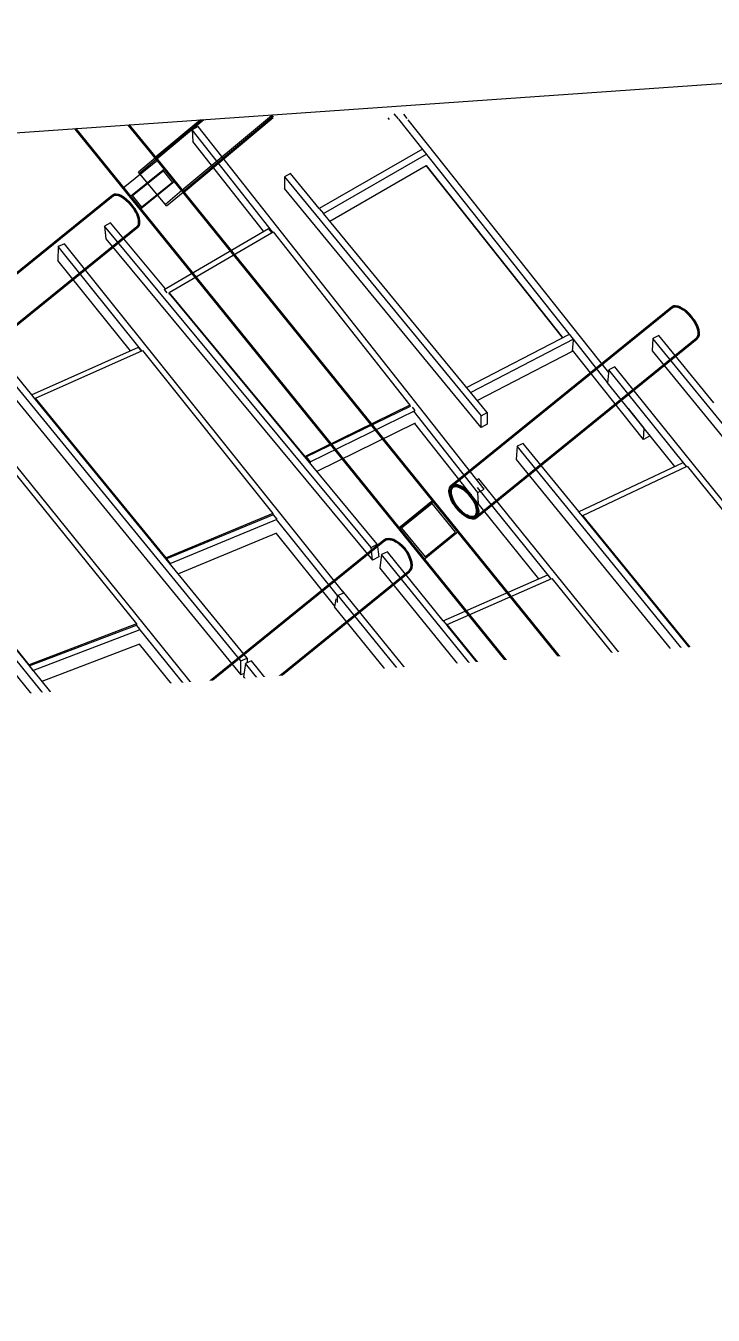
# Model space of a CAD drawing. Header units: millimetres. Extents: x 834681283 to 835686922, y 817551134 to 819407044.
# Drawn here: x 835586622 to 835591323, y 818182205 to 818191017 of the extents above; entities that cross this region are included whole.
import ezdxf

# ---------------------------------------------------------------- set-up
doc = ezdxf.new("R2010")
doc.units = ezdxf.units.MM
doc.header["$LTSCALE"] = 1200
doc.header["$MEASUREMENT"] = 0
doc.linetypes.add('P01-MAGP-P-RF$0$P01_MS_01_N1-FloorPlan-PART2OFUPPERROOFSETTINGOUT$0$BH DASHED2', pattern=[3, 2, -1])
doc.linetypes.add('P01-MAGP-P-RF$0$PHANTOM', pattern=[2.5, 1.25, -0.25, 0.25, -0.25, 0.25, -0.25])
for name, color, linetype, lineweight in [('P01-MAAN-P-EVA$0$DW-TXT', 7, 'Continuous', 13), ('P01-MAGP-P-RF$0$AR-ROOF_AR_BS_MI_', 3, 'Continuous', 18), ('P01-MAGP-P-RF$0$MMH053__', 253, 'P01-MAGP-P-RF$0$PHANTOM', 40), ('P01-MAGP-P-RF$0$P01_MS_01_N1-FloorPlan-PART2OFUPPERROOFSETTINGOUT$0$S-BEAM', 253, 'Continuous', 35), ('P01-MAGP-P-RF$0$P01_MS_01_N1-FloorPlan-PART2OFUPPERROOFSETTINGOUT$0$S-BEAM-HIDN', 253, 'P01-MAGP-P-RF$0$P01_MS_01_N1-FloorPlan-PART2OFUPPERROOFSETTINGOUT$0$BH DASHED2', 18), ('P01-MAGP-P-RF$0$ROOF MESH HALF TONE$0$A-GLAZ', 253, 'Continuous', 9), ('P01-MAGP-P-RF$0$ROOF MESH HALF TONE$0$A-MASS', 253, 'Continuous', 9)]:
    doc.layers.add(name, color=color, linetype=linetype, lineweight=lineweight)
doc.styles.add('P01-MAAN-P-EVA$0$ARIAL', font='arial.ttf', dxfattribs={"width": 0.8})

# ---------------------------------------------------------------- blocks, each defined once
blk = doc.blocks.new('P01-MAAN-P-EVA')
at = {"layer": 'P01-MAAN-P-EVA$0$DW-TXT', "insert": (835559946.3, 818184087.5), "char_height": 2000, "attachment_point": 1, "rotation": 3.99859, "style": 'P01-MAAN-P-EVA$0$ARIAL', "bg_fill": 3, "box_fill_scale": 1.25, "bg_fill_color": 256, "bg_fill_transparency": 0}
blk.add_mtext_dynamic_manual_height_columns('PROVIDED AGGREGATE LENGTH OF BUILDING FRONTAGES UPON THOROUGHFARES = 167.0m ', width=35991.508, gutter_width=10, heights=[0], dxfattribs=at)
blk = doc.blocks.new('P01-MAGP-P-RF$0$P01_MS_01_N1-FloorPlan-PART2OFUPPERROOFSETTINGOUT$0$Circular Hollow Sections - CHS273x10_PSB97-8452895-PART 2 OF  UPPER ROOF SETTING OUT')
at = {"layer": 'P01-MAGP-P-RF$0$P01_MS_01_N1-FloorPlan-PART2OFUPPERROOFSETTINGOUT$0$S-BEAM'}
for p, q in [((62919.5, 69299.4), (55971.2, 64434.2)), ((56127.8, 64210.5), (63076.1, 69075.8))]:
    blk.add_line(p, q, dxfattribs=at)
for centre, major_axis, start_param, end_param in [((62997.8, 69187.6), (-78.3, 111.8), 3.141593, 6.283185), ((56049.5, 64322.4), (-78.3, 111.8), 0, 3.141593), ((56049.5, 64322.4), (-72.6, 103.6), 0, 3.141593), ((56049.5, 64322.4), (-78.3, 111.8), 3.141593, 6.283185), ((56049.5, 64322.4), (-72.6, 103.6), 3.141593, 6.283185)]:
    blk.add_ellipse(centre, major_axis=major_axis, ratio=0.514496, start_param=start_param, end_param=end_param, dxfattribs=at)
blk = doc.blocks.new('P01-MAGP-P-RF$0$P01_MS_01_N1-FloorPlan-PART2OFUPPERROOFSETTINGOUT$0$Circular Hollow Sections - CHS273x10_PSB97-8460042-PART 2 OF  UPPER ROOF SETTING OUT')
at = {"layer": 'P01-MAGP-P-RF$0$P01_MS_01_N1-FloorPlan-PART2OFUPPERROOFSETTINGOUT$0$S-BEAM'}
for p, q in [((66786.8, 72007.4), (63355.4, 69604.6)), ((63512, 69381), (66943.4, 71783.7))]:
    blk.add_line(p, q, dxfattribs=at)
for centre, major_axis, start_param, end_param in [((66865.1, 71895.6), (-78.3, 111.8), 3.141593, 6.283185), ((63433.7, 69492.8), (-78.3, 111.8), 3.141593, 6.283185), ((63433.7, 69492.8), (-78.3, 111.8), 0, 3.141593), ((63433.7, 69492.8), (-72.6, 103.6), 0, 3.141593), ((63433.7, 69492.8), (-72.6, 103.6), 3.141593, 6.283185)]:
    blk.add_ellipse(centre, major_axis=major_axis, ratio=0.515895, start_param=start_param, end_param=end_param, dxfattribs=at)
blk = doc.blocks.new('P01-MAGP-P-RF$0$P01_MS_01_N1-FloorPlan-PART2OFUPPERROOFSETTINGOUT$0$Circular Hollow Sections - CHS273x10_PSB97-8460528-PART 2 OF  UPPER ROOF SETTING OUT')
at = {"layer": 'P01-MAGP-P-RF$0$P01_MS_01_N1-FloorPlan-PART2OFUPPERROOFSETTINGOUT$0$S-BEAM'}
for p, q in [((63256.4, 73197.7), (61667.8, 72085.3)), ((61824.4, 71861.7), (63413, 72974.1))]:
    blk.add_line(p, q, dxfattribs=at)
for centre, major_axis, start_param, end_param in [((63334.7, 73085.9), (-78.3, 111.8), 3.141593, 6.283185), ((61746.1, 71973.5), (-78.3, 111.8), 3.141593, 6.283185), ((61746.1, 71973.5), (-72.6, 103.6), 3.141593, 6.283185), ((61746.1, 71973.5), (-78.3, 111.8), 0, 3.141593), ((61746.1, 71973.5), (-72.6, 103.6), 0, 3.141593)]:
    blk.add_ellipse(centre, major_axis=major_axis, ratio=0.473633, start_param=start_param, end_param=end_param, dxfattribs=at)
blk = doc.blocks.new('P01-MAGP-P-RF$0$P01_MS_01_N1-FloorPlan-PART2OFUPPERROOFSETTINGOUT$0$Circular Hollow Sections - CHS273x16_PSB98-8452862-PART 2 OF  UPPER ROOF SETTING OUT')
at = {"layer": 'P01-MAGP-P-RF$0$P01_MS_01_N1-FloorPlan-PART2OFUPPERROOFSETTINGOUT$0$S-BEAM'}
for p, q in [((61183.2, 71746), (54240, 66884.3)), ((54396.6, 66660.7), (61339.7, 71522.3))]:
    blk.add_line(p, q, dxfattribs=at)
for centre, major_axis, start_param, end_param in [((61261.4, 71634.1), (-78.3, 111.8), 3.141593, 6.283185), ((54318.3, 66772.5), (-78.3, 111.8), 3.141593, 6.283185), ((54318.3, 66772.5), (-72.6, 103.6), 3.141593, 6.283185), ((54318.3, 66772.5), (-78.3, 111.8), 0, 3.141593), ((54318.3, 66772.5), (-72.6, 103.6), 0, 3.141593)]:
    blk.add_ellipse(centre, major_axis=major_axis, ratio=0.542525, start_param=start_param, end_param=end_param, dxfattribs=at)
blk = doc.blocks.new('P01-MAGP-P-RF$0$P01_MS_01_N1-FloorPlan-PART2OFUPPERROOFSETTINGOUT$0$Circular Hollow Sections - CHS273x10_PSB97-8452897-PART 2 OF  UPPER ROOF SETTING OUT')
at = {"layer": 'P01-MAGP-P-RF$0$P01_MS_01_N1-FloorPlan-PART2OFUPPERROOFSETTINGOUT$0$S-BEAM'}
for p, q in [((64669.2, 66862.3), (57675, 61964.9)), ((57831.6, 61741.3), (64825.8, 66638.6))]:
    blk.add_line(p, q, dxfattribs=at)
for centre, major_axis, start_param, end_param in [((64747.5, 66750.4), (-78.3, 111.8), 3.141593, 6.283185), ((57753.3, 61853.1), (-78.3, 111.8), 0, 3.141593), ((57753.3, 61853.1), (-72.6, 103.6), 0, 3.141593), ((57753.3, 61853.1), (-78.3, 111.8), 3.141593, 6.283185), ((57753.3, 61853.1), (-72.6, 103.6), 3.141593, 6.283185)]:
    blk.add_ellipse(centre, major_axis=major_axis, ratio=0.475716, start_param=start_param, end_param=end_param, dxfattribs=at)
blk = doc.blocks.new('P01-MAGP-P-RF$0$P01_MS_01_N1-FloorPlan-PART2OFUPPERROOFSETTINGOUT$0$Circular Hollow Sections - CHS273x10_PSB97-8460284-PART 2 OF  UPPER ROOF SETTING OUT')
at = {"layer": 'P01-MAGP-P-RF$0$P01_MS_01_N1-FloorPlan-PART2OFUPPERROOFSETTINGOUT$0$S-BEAM'}
for p, q in [((59494.6, 74226), (57876.1, 73092.7)), ((58032.7, 72869), (59651.2, 74002.3))]:
    blk.add_line(p, q, dxfattribs=at)
for centre, major_axis, start_param, end_param in [((59572.9, 74114.2), (-78.3, 111.8), 3.141593, 6.283185), ((57954.4, 72980.9), (-78.3, 111.8), 0, 0.445236), ((57954.4, 72980.9), (-72.6, 103.6), 0, 0.366243), ((57954.4, 72980.9), (-78.3, 111.8), 3.141593, 6.283185), ((57954.4, 72980.9), (-72.6, 103.6), 3.141593, 6.283185), ((57954.4, 72980.9), (-78.3, 111.8), 2.696357, 3.141593), ((57954.4, 72980.9), (-72.6, 103.6), 2.77535, 3.141593)]:
    blk.add_ellipse(centre, major_axis=major_axis, ratio=0.450385, start_param=start_param, end_param=end_param, dxfattribs=at)
at = {"layer": 'P01-MAGP-P-RF$0$P01_MS_01_N1-FloorPlan-PART2OFUPPERROOFSETTINGOUT$0$S-BEAM-HIDN'}
for major_axis, start_param, end_param in [((-78.3, 111.8), 0.4456, 2.695992), ((-72.6, 103.6), 0.366637, 2.774956)]:
    blk.add_ellipse((57954.4, 72980.9), major_axis=major_axis, ratio=0.450385, start_param=start_param, end_param=end_param, dxfattribs=at)
blk = doc.blocks.new('P01-MAGP-P-RF$0$ROOF MESH HALF TONE')
at = {"layer": 'P01-MAGP-P-RF$0$ROOF MESH HALF TONE$0$A-GLAZ', "lineweight": 5}
for p, q in [((60112.8, 74658), (60069.1, 74638.4)), ((61890.4, 72048.2), (60112.8, 74658)), ((61482.5, 74613.4), (61456.7, 74651)), ((61518.3, 74643.5), (61539, 74613.4)), ((60069.1, 74638.4), (60068.4, 74557.2)), ((60508.1, 73911.7), (60068.4, 74557.2)), ((60570.1, 73902.8), (60069.1, 74638.4)), ((61420.7, 74613.3), (61412.7, 74625.1)), ((62543.6, 73067.1), (61484, 74611.2)), ((61545.8, 74603.4), (62794.4, 72784)), ((61631.1, 74396.9), (60899.9, 74041.1)), ((60720.4, 74293.3), (60677.4, 74273.6)), ((60899.9, 74041.2), (60720.4, 74293.3)), ((60925.3, 74004.7), (61656.2, 74360.3)), ((60677.4, 74273.6), (60670.9, 74193.1)), ((60677.4, 74273.6), (61905, 72549.9)), ((60965.1, 73949.6), (61648.2, 74281.9)), ((62497.5, 73044.2), (61648.2, 74281.9)), ((61648.2, 74281.9), (62497.5, 73044.2)), ((61898.4, 72469.5), (60670.9, 74193.1)), ((59469.4, 74041.7), (59425.7, 74022.1)), ((59811.5, 73566), (59469.4, 74041.7)), ((60899.9, 74041.1), (60925.3, 74004.7)), ((61091.4, 71705.7), (59425.7, 74022.1)), ((59425.7, 74022.1), (59429.3, 73934.7)), ((61947.9, 72569.7), (60925.8, 74004.9)), ((59100.3, 73905.7), (59092.3, 73811.2)), ((59144.5, 73921.1), (59100.3, 73905.7)), ((59620.6, 73154.4), (59100.3, 73905.7)), ((60884, 71409.6), (59144.5, 73921.1)), ((59429.3, 73934.7), (61095, 71618.3)), ((59802.4, 73561.5), (60543, 73929)), ((59836.2, 73538.6), (60573.7, 73904.5)), ((60563.6, 73899.5), (60543, 73929)), ((60573.7, 73904.5), (61424.1, 72655.9)), ((59543.3, 73160.1), (59092.3, 73811.2)), ((59802.4, 73561.5), (59819.2, 73537.5)), ((59833.3, 73530), (59836.3, 73531.5)), ((60685.7, 72357.2), (59836.2, 73538.6)), ((59836.2, 73538.6), (59836.4, 73531.4)), ((61135.1, 71725.4), (59836.4, 73531.4)), ((58849.8, 72907.7), (58490.8, 73415.1)), ((60148.6, 70994.8), (58446.6, 73399.6)), ((58439.8, 73303.4), (60141.9, 70898.6)), ((59890, 70741), (58166.3, 73207.2)), ((58847.5, 72906.9), (59599.5, 73180.5)), ((58873.9, 72882.8), (59625.6, 73156.3)), ((59618.3, 73153.6), (59599.5, 73180.5)), ((59625.6, 73156.3), (60438.1, 71983.1)), ((61819, 72750.6), (62545.7, 73065)), ((62571.1, 73028.6), (62545.7, 73065)), ((62571.1, 73028.6), (61844.9, 72714.4)), ((62557.9, 72947.9), (62570, 73021.7)), ((62783.8, 72717.2), (62570.6, 73027.8)), ((63113.2, 72995.3), (63103.4, 72910.3)), ((63156.3, 73013.4), (63113.2, 72995.3)), ((64820.6, 70580.1), (63113.2, 72995.3)), ((63499.2, 72528.3), (63156.3, 73013.4)), ((58847.5, 72906.9), (58868.9, 72876.2)), ((58873.9, 72882.8), (58873.3, 72874.6)), ((59688.2, 71732.3), (58873.9, 72882.8)), ((61885.7, 72657.1), (62557.9, 72947.9)), ((63000.4, 72311.5), (62559, 72954.6)), ((63103.4, 72910.3), (64810.8, 70495)), ((58870.7, 72873.7), (58873.3, 72874.6)), ((60192.8, 71010.3), (58873.3, 72874.6)), ((62797.4, 72802.8), (62783.4, 72715.1)), ((62840.6, 72819.3), (62797.4, 72802.8)), ((63282.3, 72106.4), (62797.4, 72802.8)), ((64569, 70336.7), (62840.6, 72819.3)), ((59186.4, 70294.7), (57468.7, 72743.4)), ((63202.6, 72113), (62783.4, 72715.1)), ((57456.5, 72644.3), (59174.3, 70195.6)), ((61424.1, 72655.9), (60685.7, 72357.2)), ((60692.2, 72352.8), (61427.3, 72650.2)), ((60716.5, 72318), (61458.3, 72618.1)), ((61424.1, 72655.9), (61424.2, 72648.7)), ((61458.3, 72618.1), (61441.6, 72641.9)), ((61451.7, 72530.4), (60758, 72249.7)), ((61846.7, 72028.5), (61448.5, 72613.1)), ((61798.8, 72016.6), (61450, 72528.7)), ((61898.4, 72469.5), (61905, 72549.9)), ((61905, 72549.9), (61947.9, 72569.7)), ((61947.9, 72569.7), (61941.4, 72489.2)), ((63009.9, 72387.7), (62912.7, 72529.4)), ((58653.8, 72443), (59455.7, 71295.5)), ((61941.4, 72489.2), (61898.4, 72469.5)), ((58902.2, 70060.6), (57235.7, 72434.4)), ((60685.7, 72357.2), (60685.9, 72350)), ((60685.9, 72350), (60692.3, 72352.6)), ((60691.5, 72342.3), (60692.2, 72352.8)), ((60692.2, 72352.8), (60716.5, 72318)), ((63000.4, 72311.5), (63009.9, 72387.7)), ((60716.5, 72318), (60715.8, 72308.4)), ((62136.3, 72325), (62123, 72236.2)), ((62179.5, 72341.5), (62136.3, 72325)), ((63849.4, 69892.3), (62136.3, 72325)), ((62525.4, 71850.3), (62179.5, 72341.5)), ((63043.3, 72331.2), (63000.4, 72311.5)), ((63044.4, 72340.2), (63043.3, 72331.2)), ((59230.7, 70308.1), (57898.4, 72207.3)), ((58704.2, 71068.6), (57901.8, 72212.4)), ((62123, 72236.2), (63836.2, 69803.5)), ((61858.2, 72121.1), (61844.1, 72116.1)), ((63581.4, 69655.3), (61858.2, 72121.1)), ((62524.1, 71849.9), (63260.3, 72135.4)), ((62551.3, 71822.8), (63287.3, 72108.3)), ((63281, 72105.9), (63260.3, 72135.4)), ((63287.3, 72108.3), (64147.7, 70872.5)), ((61799.4, 72019.8), (61798.6, 72015.3)), ((62220.6, 71411.4), (61798.6, 72015.3)), ((62304.6, 71405.1), (61844.9, 72062.9)), ((61846, 71951.6), (61846.7, 72028.5)), ((61846.7, 72028.5), (61863.3, 72036)), ((61868.7, 72038.4), (61890.4, 72048.2)), ((59687.6, 71724.1), (60437.5, 71975)), ((60438.1, 71983.1), (59688.2, 71732.3)), ((59713.1, 71691.7), (60463.3, 71942.6)), ((60438.1, 71983.1), (60437.5, 71975)), ((60463.3, 71942.6), (60441.9, 71973.3)), ((60839.8, 71394.2), (60460.7, 71941.4)), ((61846, 71947.3), (61844.7, 71949.3)), ((60453.5, 71846.5), (59764.2, 71615.9)), ((60815.7, 71323), (60453.4, 71846.1)), ((62524.1, 71849.9), (62548.7, 71814.7)), ((62551.3, 71822.8), (62550.1, 71815.2)), ((63413.4, 70598.5), (62551.3, 71822.8)), ((63892.6, 69908.8), (62550.1, 71815.2)), ((59688.2, 71732.3), (59687.6, 71724.1)), ((59689.5, 71721.4), (59689.8, 71724.9)), ((59689.8, 71724.9), (59713.1, 71691.7)), ((59713.1, 71691.7), (59712.8, 71688.5)), ((61091.4, 71705.7), (61135.1, 71725.4)), ((61095, 71618.3), (61091.4, 71705.7)), ((61135.1, 71725.4), (61138.7, 71638)), ((61158.1, 71651.1), (61142, 71560.3)), ((61201.4, 71666.5), (61158.1, 71651.1)), ((62876.3, 69202), (61158.1, 71651.1)), ((61548.9, 71171.1), (61201.4, 71666.5)), ((61138.7, 71638), (61095, 71618.3)), ((61142, 71560.3), (62860.2, 69111.2)), ((60835.6, 71344.7), (60839.8, 71394.2)), ((60839.8, 71394.2), (60884, 71409.6)), ((61302.5, 70739.4), (60842.6, 71395.2)), ((62595, 68972.7), (60876.2, 71423.5)), ((60884, 71409.6), (60883.7, 71406.7)), ((61548.5, 71171), (62283.9, 71434)), ((61574.7, 71144), (62310.1, 71407)), ((62304.2, 71404.9), (62283.9, 71434)), ((62310.1, 71407), (63164.7, 70184.1)), ((59455.7, 71295.5), (58704.2, 71068.6)), ((59455.7, 71295.5), (59454.7, 71287.1)), ((60825.4, 71370.8), (60814.5, 71317.2)), ((61235.6, 70716.7), (60814.5, 71317.2)), ((58703.2, 71060.1), (59454.7, 71287.1)), ((58726.5, 71027.5), (59478, 71254.5)), ((59454.7, 71287.1), (59455, 71287.2)), ((59478, 71254.5), (59455, 71287.2)), ((59845.7, 70727.5), (59477.6, 71254.3)), ((59465.3, 71155.4), (58781.2, 70948.8)), ((59832.8, 70629.5), (59465.3, 71155.4)), ((61548.5, 71171), (61572.9, 71136.1)), ((61574.7, 71144), (61573.3, 71136.3)), ((62919.6, 69217.4), (61573.3, 71136.3)), ((62430.1, 69924.9), (61574.7, 71144)), ((58704.2, 71068.6), (58703.2, 71060.1)), ((58703.5, 71060.2), (58726.5, 71027.5)), ((60141.9, 70898.6), (60148.6, 70994.8)), ((60148.6, 70994.8), (60192.8, 71010.3)), ((60179, 70973.9), (60160.2, 70882.5)), ((60222.1, 70988.6), (60179, 70973.9)), ((61901.6, 68509.8), (60179, 70973.9)), ((60192.8, 71010.3), (60190.6, 70977.9)), ((60594.3, 70456.3), (60222.1, 70988.6)), ((60165.2, 70906.7), (60141.9, 70898.6)), ((60160.2, 70882.5), (61882.9, 68418.5)), ((59851.5, 70712.9), (59831, 70621.3)), ((59834.3, 70636.2), (59845.7, 70727.5)), ((59845.7, 70727.5), (59890, 70741)), ((59894.4, 70727.3), (59851.5, 70712.9)), ((60317, 70051.1), (59851.5, 70712.9)), ((59890, 70741), (59888, 70725.2)), ((61609.9, 68288.6), (59894.4, 70727.3)), ((60570.2, 70491.2), (61302.9, 70739.5)), ((60595.9, 70464.1), (61328.6, 70712.4)), ((61323.2, 70710.5), (61302.9, 70739.5)), ((61328.6, 70712.4), (62183.6, 69493.3)), ((58858.1, 70047.9), (58474.2, 70594.8)), ((60248.1, 70028.3), (59831, 70621.3)), ((58843, 69948.1), (58481.9, 70462.4)), ((60570.2, 70491.2), (60594.4, 70456.7)), ((60595.9, 70464.1), (60594.3, 70456.2)), ((60594.3, 70456.2), (61448.6, 69234.2)), ((61450.2, 69242), (60595.9, 70464.1)), ((59174.3, 70195.6), (59186.5, 70294.6)), ((59199, 70293), (59186.4, 70238.7)), ((59186.5, 70294.6), (59230.7, 70308.1)), ((59241.9, 70307.5), (59199, 70293)), ((60925, 67816.7), (59199, 70293)), ((59230.7, 70308.1), (59230.1, 70303.5)), ((59613.1, 69774.9), (59241.9, 70307.5)), ((59180.4, 70197.4), (59174.3, 70195.6)), ((59180.6, 70198.4), (60904, 67725.8)), ((62428.7, 69917.1), (63163.3, 70176.3)), ((63164.7, 70184.1), (62430.1, 69924.9)), ((63164.7, 70184.1), (63163.3, 70176.3)), ((63163.4, 70176.3), (63163.8, 70176.5)), ((63188.2, 70141.6), (63163.8, 70176.5)), ((58858.1, 70047.9), (58902.2, 70060.6)), ((58902.2, 70060.6), (58897.3, 70027.9)), ((62453.5, 69882.4), (63188.2, 70141.6)), ((63538.2, 69639.9), (63187.8, 70141.4)), ((58843, 69948.1), (58858.1, 70047.9)), ((58870.2, 70018.7), (58848.1, 69928.2)), ((58912.8, 70033.2), (58870.2, 70018.7)), ((59328.5, 69368.6), (58870.2, 70018.7)), ((60626.2, 67602.9), (58912.8, 70033.2)), ((59589.4, 69810.3), (60318, 70051.5)), ((59614.9, 69782.7), (60343.4, 70023.9)), ((60338.5, 70022.3), (60318, 70051.5)), ((60343.4, 70023.9), (61203.9, 68800.6)), ((63171.5, 70050.8), (62500.8, 69814.2)), ((63521.5, 69550), (63171.5, 70050.8)), ((58853.7, 69951.2), (58843, 69948.1)), ((59259, 69345.4), (58848.1, 69928.2)), ((62430.1, 69924.9), (62428.7, 69917.1)), ((62429.1, 69917.3), (62453.5, 69882.4)), ((59589.4, 69810.3), (59613.4, 69776.1)), ((59614.9, 69782.7), (59613.1, 69774.9)), ((59613.1, 69774.9), (60471.6, 68543.1)), ((60473.4, 68550.9), (59614.9, 69782.7)), ((58629.8, 69091.7), (58260.6, 69622.7)), ((59946, 67123.1), (58222.2, 69602)), ((58206.6, 69502.2), (59923.2, 67033.7)), ((61448.3, 69234.1), (62181.6, 69485.3)), ((62183.6, 69493.3), (61450.2, 69242)), ((61472.7, 69199.2), (62206.1, 69450.5)), ((62206.1, 69450.5), (62181.6, 69485.3)), ((62181.7, 69485.3), (62182, 69485.4)), ((62183.6, 69493.3), (62182, 69485.4)), ((62551.9, 68958), (62182, 69485.4)), ((62187.7, 69359.1), (62206.1, 69450.5)), ((58606.4, 69127.5), (59330, 69369.1)), ((59350.8, 69339.4), (59330, 69369.1)), ((62187.7, 69359.1), (61521, 69130.6)), ((62533.3, 68866.3), (62187.7, 69359.1)), ((59644.2, 66915.7), (57931.5, 69342)), ((58631.8, 69099.4), (59355.4, 69340.9)), ((59355.4, 69340.9), (60225.3, 68106.9)), ((61448.3, 69234.1), (61472.7, 69199.2)), ((61450.2, 69242), (61448.6, 69234.2)), ((61943.5, 68526.3), (61473.1, 69199.3)), ((62860.2, 69111.2), (62876.3, 69202)), ((62887.4, 69197.8), (62868.1, 69131.6)), ((62876.3, 69202), (62919.6, 69217.4)), ((62929.4, 69214.3), (62887.4, 69197.8)), ((64611.7, 66725), (62887.4, 69197.8)), ((62919.6, 69217.4), (62918.3, 69209.9)), ((63290, 68697.3), (62929.4, 69214.3)), ((58606.4, 69127.5), (58630.3, 69093.4)), ((58631.8, 69099.4), (58629.9, 69091.6)), ((58629.9, 69091.6), (59496.7, 67845.1)), ((59498.6, 67852.8), (58631.8, 69099.4)), ((62864.4, 69112.7), (62860.2, 69111.2)), ((62863.3, 69115.3), (64587.6, 66642.5)), ((62533.3, 68866.3), (62551.9, 68958)), ((62561.7, 68934.8), (62536.5, 68852.5)), ((62551.9, 68958), (62595, 68972.7)), ((62603.4, 68951.4), (62561.7, 68934.8)), ((62989.8, 68326.9), (62561.7, 68934.8)), ((62595, 68972.7), (62589.5, 68945.9)), ((64319.5, 66514.9), (62603.4, 68951.4)), ((58963.8, 66429.2), (57243.7, 68905.8)), ((62541.6, 68869.2), (62533.3, 68866.3)), ((62924.7, 68301.4), (62536.5, 68852.5)), ((57228.7, 68806.2), (58940, 66342.2)), ((60470.7, 68542.8), (61201.2, 68792.5)), ((61203.9, 68800.6), (60473.4, 68550.9)), ((60495.3, 68507.7), (61225.8, 68757.4)), ((61225.8, 68757.4), (61201.2, 68792.5)), ((61201.3, 68792.5), (61202.1, 68792.8)), ((61203.9, 68800.6), (61202.1, 68792.8)), ((61566.9, 68274.2), (61202.6, 68792.2)), ((61205.9, 68666.5), (61225.8, 68757.4)), ((58663.4, 66227.2), (56950.4, 68653.3)), ((58365.3, 68662.6), (59247, 67413.4)), ((61205.9, 68666.5), (60543.5, 68440.1)), ((61546.4, 68182.6), (61205.9, 68666.6)), ((60470.7, 68542.8), (60495.3, 68507.7)), ((60473.4, 68550.9), (60471.6, 68543.1)), ((60963, 67838.1), (60496.2, 68507.9)), ((61882.9, 68418.5), (61901.6, 68509.8)), ((61901.6, 68509.8), (61906.8, 68511.6)), ((61948.7, 68528.3), (61907, 68511.7)), ((63632.3, 66033), (61907, 68511.7)), ((62307.7, 68012.6), (61948.7, 68528.3)), ((57644.4, 68405.1), (58522.2, 67141.2)), ((58524.2, 67148.7), (57646.4, 68412.7)), ((61888.3, 68420.3), (61882.9, 68418.5)), ((61888.3, 68420.1), (63606.4, 65951.8)), ((62283, 68050.1), (62991.2, 68327.4)), ((62309.9, 68019.6), (63018.1, 68296.9)), ((63013.8, 68295.2), (62991.2, 68327.4)), ((63018.1, 68296.9), (63927.5, 67005.8)), ((61546.4, 68182.6), (61566.9, 68274.2)), ((61580, 68242.9), (61553.5, 68162.5)), ((61566.9, 68274.2), (61609.9, 68288.6)), ((61621.5, 68259.9), (61580, 68242.9)), ((62001, 67646), (61580, 68242.9)), ((61609.9, 68288.6), (61601.6, 68251.7)), ((63337.4, 65826.8), (61621.5, 68259.9)), ((61561.9, 68187.8), (61546.4, 68182.6)), ((61936.1, 67619.9), (61553.5, 68162.5)), ((59495.3, 67844.6), (60222.1, 68098.7)), ((60225.3, 68106.9), (59498.6, 67852.8)), ((59520.1, 67809.2), (60246.9, 68063.3)), ((60222.1, 68098.7), (60223.4, 68099.2)), ((60246.9, 68063.3), (60222.1, 68098.7)), ((60225.3, 68106.9), (60223.4, 68099.2)), ((60583.5, 67588.3), (60224, 68098.3)), ((60226.5, 67976.8), (60246.9, 68063.3)), ((62283, 68050.1), (62308.2, 68014.1)), ((60225.8, 67973.8), (59567.3, 67743.6)), ((60561.5, 67497.9), (60225.8, 67974)), ((62309.9, 68019.6), (62307.7, 68012.6)), ((62307.7, 68012.6), (63213.8, 66710.9)), ((63216, 66717.9), (62309.9, 68019.6)), ((59495.3, 67844.6), (59520.1, 67809.2)), ((59498.6, 67852.8), (59496.7, 67845.1)), ((59981.7, 67147.8), (59521.5, 67809.5)), ((60904, 67725.8), (60925, 67816.7)), ((60925, 67816.7), (60967.9, 67831.1)), ((62651.4, 65340.6), (60929, 67818)), ((60967.2, 67839.8), (60932.8, 67825.8)), ((60967.9, 67831.1), (60966.1, 67833.8)), ((61324.3, 67326.2), (60967.2, 67839.8)), ((60910.2, 67727.9), (60904, 67725.8)), ((60910, 67726.8), (62624, 65261.5)), ((60583.5, 67588.3), (60626.2, 67602.9)), ((60626.2, 67602.9), (60615.6, 67559.4)), ((61299.6, 67364.1), (62002.7, 67646.7)), ((61326.6, 67333), (62029.6, 67615.5)), ((62025.6, 67613.9), (62002.7, 67646.7)), ((62029.6, 67615.5), (62948.3, 66312.7)), ((60561.5, 67497.9), (60583.5, 67588.3)), ((60582, 67504.9), (60561.5, 67497.9)), ((60598.7, 67552.2), (60571.2, 67474.1)), ((60639.9, 67569.8), (60598.7, 67552.2)), ((61011.5, 66967.2), (60598.7, 67552.2)), ((62356, 65137.8), (60639.9, 67569.8)), ((60947.7, 66940.6), (60571.2, 67474.1)), ((58520.5, 67140.6), (59243.4, 67405.4)), ((59247, 67413.4), (58524.2, 67148.7)), ((58545.6, 67104.7), (59268.6, 67369.4)), ((59268.6, 67369.4), (59243.4, 67405.4)), ((59243.5, 67405.4), (59245, 67405.9)), ((59247, 67413.4), (59245, 67405.9)), ((59601.7, 66900.6), (59245.8, 67404.8)), ((59247.8, 67285.8), (59268.6, 67369.4)), ((61299.6, 67364.1), (61324.9, 67327.9)), ((61326.6, 67333), (61324.3, 67326.1)), ((62241.1, 66017.6), (61326.6, 67333)), ((59247, 67282.3), (58591, 67042.1)), ((59579, 66812.2), (59247, 67282.5)), ((61324.3, 67326.1), (62238.8, 66010.8)), ((58520.5, 67140.6), (58545.6, 67104.7)), ((58524.2, 67148.7), (58522.2, 67141.2)), ((58998.8, 66455), (58547.3, 67105.1)), ((59923.2, 67033.7), (59946, 67123.1)), ((59946, 67123.1), (59988.7, 67137.7)), ((61668.9, 64648), (59948.6, 67124)), ((59984.7, 67149), (59962.8, 67139.7)), ((59988.7, 67137.7), (59984.3, 67143.9)), ((60339.9, 66637.7), (59984.7, 67149)), ((59929.7, 67035.9), (59923.2, 67033.7)), ((59929.3, 67034.2), (61640.3, 64571.5)), ((59579, 66812.2), (59601.7, 66900.6)), ((59601.7, 66900.6), (59644.2, 66915.7)), ((59644.2, 66915.7), (59632.2, 66869.4)), ((60315.1, 66676.1), (61013.3, 66968)), ((60342.3, 66644.3), (61040.5, 66936.1)), ((61036.8, 66934.5), (61013.3, 66968)), ((61040.5, 66936.1), (61969.3, 65619.9)), ((59601.8, 66820.3), (59579, 66812.2)), ((59617.6, 66862.8), (59589.7, 66787.7)), ((59658.6, 66881.2), (59617.6, 66862.8)), ((60021.9, 66289.8), (59617.6, 66862.8)), ((61375.4, 64448), (59658.6, 66881.2)), ((59960.1, 66262.6), (59589.7, 66787.7)), ((60315.1, 66676.1), (60340.6, 66639.6)), ((60342.3, 66644.3), (60339.9, 66637.7)), ((60339.9, 66637.7), (61263.8, 65308)), ((61266.2, 65314.6), (60342.3, 66644.3))]:
    blk.add_line(p, q, dxfattribs=at)
at = {"layer": 'P01-MAGP-P-RF$0$ROOF MESH HALF TONE$0$A-MASS', "lineweight": 5}
for points, knots in [([(26562.4, 74606.9), (26761.6, 74322.5), (27146.8, 73772.4), (27692.3, 72993.3), (28212.8, 72249.9), (28631.9, 71651.3), (28962.1, 71179.8), (29208.1, 70828.5), (29453.3, 70478.3), (29657.8, 70186.2), (29821.5, 69952.4), (29985.3, 69718.5), (30190.2, 69425.9), (30436.3, 69074.4), (30682.7, 68722.5), (30929.4, 68370.1), (31135.3, 68076.1), (31300.2, 67840.6), (31423.9, 67663.9), (31547.8, 67487), (31671.8, 67310), (31795.8, 67132.8), (31961.4, 66896.4), (32251.5, 66482.1), (32583.9, 66007.3), (32917.4, 65531), (33168.1, 65173), (33419.4, 64814.1), (33671.2, 64454.5), (33923.7, 64093.9), (34261.1, 63612), (34684.6, 63007.2), (35195.7, 62277.2), (35709.9, 61542.9), (36227.4, 60803.8), (36922.1, 59811.8), (37624.1, 58809.1), (38334.4, 57794.7), (39050.5, 56772), (39956.9, 55477.6), (40879.8, 54159.6), (41628.8, 53089.9), (42196.1, 52279.7), (42769, 51461.4), (43346.6, 50636.6), (43927.9, 49806.4), (44511.9, 48972.4), (45097.7, 48135.7), (45684.5, 47297.8), (46271.1, 46459.9), (46856.8, 45623.5), (47441.5, 44788.5), (48219.3, 43677.6), (49188.3, 42293.7), (50151.9, 40917.6), (50919, 39822), (51683.6, 38730.1), (52634.7, 37371.8), (53768.6, 35752.4), (54707.5, 34411.5), (55455.1, 33343.8), (56014, 32545.6), (56571.2, 31749.9), (57126.6, 30956.6), (57680.4, 30165.8), (58140.4, 29508.9), (58507.6, 28984.5), (58736.7, 28657.3), (58919.8, 28395.8), (59057, 28199.8), (59194.1, 28004), (59331.1, 27808.3), (59468, 27612.8), (59650.5, 27352.3), (59878.2, 27027), (60151.1, 26637.3), (60514.4, 26118.4), (60967.6, 25471.3), (61509.7, 24697), (62050.3, 23925), (62589.3, 23155.2), (63126.7, 22387.7), (63662.6, 21622.4), (64196.9, 20859.3), (64729.7, 20098.3), (65261.1, 19339.5), (65702.6, 18708.9), (66055.1, 18205.5), (66319.1, 17828.4), (66582.8, 17451.9), (66846.1, 17075.9), (67109.2, 16700.1), (67459.9, 16199.2), (67898.8, 15572.4), (68427.7, 14817.1), (68960.2, 14056.5), (69498, 13288.5), (70223.9, 12251.9), (71151.7, 10926.9), (71923.6, 9824.4), (72319, 9259.7)], [0, 0, 0, 0, 0.011905, 0.02381, 0.035714, 0.047619, 0.053571, 0.059524, 0.065476, 0.071429, 0.074405, 0.077381, 0.083333, 0.089286, 0.095238, 0.10119, 0.107143, 0.110119, 0.113095, 0.116071, 0.119048, 0.122024, 0.125, 0.130952, 0.142857, 0.14881, 0.154762, 0.160714, 0.166667, 0.172619, 0.178571, 0.190476, 0.202381, 0.214286, 0.22619, 0.238095, 0.261905, 0.27381, 0.285714, 0.309524, 0.333333, 0.345238, 0.357143, 0.369048, 0.380952, 0.392857, 0.404762, 0.416667, 0.428571, 0.440476, 0.452381, 0.464286, 0.47619, 0.5, 0.52381, 0.535714, 0.547619, 0.571429, 0.595238, 0.619048, 0.630952, 0.642857, 0.654762, 0.666667, 0.678571, 0.690476, 0.696429, 0.702381, 0.705357, 0.708333, 0.71131, 0.714286, 0.717262, 0.720238, 0.72619, 0.732143, 0.738095, 0.75, 0.761905, 0.77381, 0.785714, 0.797619, 0.809524, 0.821429, 0.833333, 0.845238, 0.857143, 0.863095, 0.869048, 0.875, 0.880952, 0.886905, 0.892857, 0.904762, 0.916667, 0.928571, 0.940476, 0.952381, 0.97619, 1, 1, 1, 1]), ([(72319, 9259.7), (72269.6, 9330.3), (72171, 9471), (71975.1, 9750.9), (71635.1, 10236.5), (71157.2, 10918.9), (70595, 11721.9), (70042.4, 12511), (69498, 13288.5), (68960.2, 14056.5), (68427.7, 14817.1), (67898.8, 15572.4), (67459.9, 16199.2), (67109.2, 16700.1), (66846.1, 17075.9), (66582.8, 17451.9), (66319.1, 17828.4), (66055.1, 18205.5), (65790.7, 18583), (65526, 18961.1), (65172.5, 19465.9), (64818.3, 19971.8), (64463.3, 20478.8), (64196.7, 20859.5), (63929.7, 21240.8), (63662.4, 21622.7), (63394.6, 22005.1), (63171.2, 22324.2), (62992.2, 22579.7), (62857.9, 22771.5), (62723.5, 22963.5), (62589, 23155.6), (62454.4, 23347.8), (62274.8, 23604.3), (61960.2, 24053.6), (61329.5, 24954.3), (60424.6, 26246.7), (59332.2, 27806.7), (58416.4, 29114.7), (57772.4, 30034.5), (57403.5, 30561.2), (57126.4, 30957), (56848.9, 31353.3), (56571, 31750.2), (56292.6, 32147.8), (55920.9, 32678.7), (55268.8, 33609.9), (54332.9, 34946.6), (53391, 36291.7), (52633.8, 37373.1), (52064.1, 38186.7), (51492.5, 39003), (50919, 39822), (50343.7, 40643.7), (49766.5, 41468), (49187.5, 42294.9), (48606.9, 43124), (48024.9, 43955.3), (47441.5, 44788.5), (46856.8, 45623.5), (46271.1, 46459.9), (45684.5, 47297.8), (45097.7, 48135.7), (44511.9, 48972.4), (43927.9, 49806.4), (43346.6, 50636.6), (42769, 51461.4), (42196.1, 52279.7), (41628.8, 53089.9), (41067, 53892.1), (40510.6, 54686.8), (39959.4, 55474), (39231, 56514.3), (38332.3, 57797.8), (37448, 59060.7), (36748.4, 60059.8), (36227.4, 60803.8), (35709.9, 61542.9), (35002.9, 62552.6), (34291.9, 63568), (33576.3, 64590), (33042.4, 65352.5), (32511, 66111.5), (31981.8, 66867.2), (31454.6, 67620.1), (31016.8, 68245.4), (30667.3, 68744.5), (30405.5, 69118.4), (30144.1, 69491.8), (29882.9, 69864.7), (29665.5, 70175.2), (29491.7, 70423.5), (29361.4, 70609.6), (29231, 70795.8), (29057, 71044.3), (28838.6, 71356.2), (28574.2, 71733.8), (28217, 72243.9), (27759.1, 72897.9), (27182.4, 73721.5), (26774, 74304.7), (26562.4, 74606.9)], [0, 0, 0, 0, 0.002976, 0.005952, 0.011905, 0.02381, 0.035714, 0.047619, 0.059524, 0.071429, 0.083333, 0.095238, 0.107143, 0.113095, 0.119048, 0.125, 0.130952, 0.136905, 0.142857, 0.14881, 0.154762, 0.166667, 0.172619, 0.178571, 0.184524, 0.190476, 0.196429, 0.202381, 0.205357, 0.208333, 0.21131, 0.214286, 0.217262, 0.220238, 0.22619, 0.238095, 0.261905, 0.285714, 0.309524, 0.321429, 0.327381, 0.333333, 0.339286, 0.345238, 0.35119, 0.357143, 0.369048, 0.392857, 0.416667, 0.428571, 0.440476, 0.452381, 0.464286, 0.47619, 0.488095, 0.5, 0.511905, 0.52381, 0.535714, 0.547619, 0.559524, 0.571429, 0.583333, 0.595238, 0.607143, 0.619048, 0.630952, 0.642857, 0.654762, 0.666667, 0.678571, 0.690476, 0.702381, 0.72619, 0.75, 0.761905, 0.77381, 0.785714, 0.797619, 0.822917, 0.835565, 0.848214, 0.860863, 0.873512, 0.886161, 0.89881, 0.905134, 0.911458, 0.917783, 0.924107, 0.930432, 0.933594, 0.936756, 0.939918, 0.94308, 0.949405, 0.955729, 0.962054, 0.974702, 0.987351, 1, 1, 1, 1])]:
    blk.add_open_spline(points, degree=3, knots=knots, dxfattribs=at)
blk = doc.blocks.new('P01-MAGP-P-RF')
at = {"layer": 'P01-MAGP-P-RF$0$AR-ROOF_AR_BS_MI_'}
blk.add_lwpolyline([(835316678.3, 818156596.6, 0.520567), (835304821.9, 818171238.6), (835238973.9, 818166635.3, 0.414214), (835228303.9, 818154361.3), (835231490.9, 818108772.6, 0.414214), (835243764.9, 818098102.6), (835288828.9, 818101252.9, 0.315299), (835304430.5, 818113886.3)], format="xyb", close=True, dxfattribs=at)
at = {"layer": 'P01-MAGP-P-RF$0$P01_MS_01_N1-FloorPlan-PART2OFUPPERROOFSETTINGOUT$0$S-BEAM'}
for p, q in [((835281838.6, 818169631.9), (835281528.8, 818169373.3)), ((835281717.6, 818169140.1), (835282329.9, 818169651.3)), ((835282318.1, 818169665.4), (835282329.9, 818169651.3)), ((835281331.2, 818169140.6), (835280981.9, 818169572)), ((835281564.3, 818169329.4), (835281347.2, 818169597.6)), ((835283427.2, 818167028.9), (835281564.3, 818169329.4)), ((835283194, 818166840.1), (835281331.2, 818169140.6)), ((835283427.2, 818167028.9), (835283194, 818166840.1)), ((835283194, 818166840.1), (835283427.2, 818167028.9)), ((835285312.9, 818164700.2), (835283427.2, 818167028.9)), ((835285079.7, 818164511.4), (835283194, 818166840.1)), ((835285312.9, 818164700.2), (835285079.7, 818164511.4)), ((835285097.7, 818164514.6), (835285306, 818164683.2)), ((835285306, 818164683.2), (835285327.3, 818164656.9)), ((835285339.7, 818164667), (835285312.9, 818164700.2)), ((835285106.6, 818164478.2), (835285339.7, 818164667)), ((835289138, 818159976.4), (835285339.7, 818164667)), ((835285106.6, 818164478.2), (835285079.7, 818164511.4)), ((835285119, 818164488.3), (835285097.7, 818164514.6)), ((835288904.8, 818159787.6), (835285106.6, 818164478.2))]:
    blk.add_line(p, q, dxfattribs=at)
at = {"layer": 'P01-MAGP-P-RF$0$P01_MS_01_N1-FloorPlan-PART2OFUPPERROOFSETTINGOUT$0$S-BEAM', "linetype": 'P01-MAGP-P-RF$0$P01_MS_01_N1-FloorPlan-PART2OFUPPERROOFSETTINGOUT$0$BH DASHED2', "lineweight": 18}
for p, q in [((835281859.9, 818169633.4), (835281536.7, 818169363.6)), ((835282321.9, 818169660.9), (835281709.7, 818169149.8))]:
    blk.add_line(p, q, dxfattribs=at)
at = {"layer": 'P01-MAGP-P-RF$0$P01_MS_01_N1-FloorPlan-PART2OFUPPERROOFSETTINGOUT$0$S-BEAM-HIDN'}
for p, q in [((835281308.5, 818169168.6), (835281541.7, 818169357.4)), ((835281528.8, 818169373.3), (835281412.2, 818169276)), ((835281536.6, 818169363.6), (835281420.2, 818169266.4)), ((835281590.3, 818169297.3), (835281357.2, 818169108.5)), ((835281371.8, 818169115.9), (835281580.1, 818169284.6)), ((835281604.5, 818169045.7), (835281412.2, 818169276)), ((835281580.1, 818169284.6), (835281643.8, 818169205.8)), ((835281425.3, 818169024.4), (835281658.5, 818169213.2)), ((835281643.8, 818169205.8), (835281435.6, 818169037.2)), ((835281435.6, 818169037.2), (835281371.8, 818169115.9)), ((835281709.7, 818169149.8), (835281596.5, 818169055.3)), ((835281604.5, 818169045.7), (835281717.6, 818169140.1)), ((835283420.2, 818167012.1), (835283211.9, 818166843.4)), ((835283580, 818166814.8), (835283420.2, 818167012.1)), ((835283211.9, 818166843.4), (835283371.7, 818166646.1)), ((835283597.9, 818166818.1), (835283364.7, 818166629.3)), ((835283371.7, 818166646.1), (835283580, 818166814.8)), ((835285327.3, 818164656.9), (835285470, 818164480.8)), ((835285261.7, 818164312.1), (835285119, 818164488.3)), ((835285254.8, 818164295.1), (835285488, 818164483.9)), ((835285470, 818164480.8), (835285261.7, 818164312.1))]:
    blk.add_line(p, q, dxfattribs=at)
at = {"layer": 'P01-MAGP-P-RF$0$MMH053__', "rotation": 3.998948738169357}
blk.add_blockref('P01-MAGP-P-RF$0$ROOF MESH HALF TONE', (835227060.7, 818090920.1), dxfattribs=at)
at = {"layer": 'P01-MAGP-P-RF$0$P01_MS_01_N1-FloorPlan-PART2OFUPPERROOFSETTINGOUT$0$S-BEAM', "linetype": 'P01-MAGP-P-RF$0$P01_MS_01_N1-FloorPlan-PART2OFUPPERROOFSETTINGOUT$0$BH DASHED2', "lineweight": 18, "rotation": 3.998948738169357}
blk.add_blockref('P01-MAGP-P-RF$0$P01_MS_01_N1-FloorPlan-PART2OFUPPERROOFSETTINGOUT$0$Circular Hollow Sections - CHS273x10_PSB97-8460284-PART 2 OF  UPPER ROOF SETTING OUT', (835227060.7, 818090920.1), dxfattribs=at)
at = {"layer": 'P01-MAGP-P-RF$0$P01_MS_01_N1-FloorPlan-PART2OFUPPERROOFSETTINGOUT$0$S-BEAM', "rotation": 3.998948738169357}
for name in ['P01-MAGP-P-RF$0$P01_MS_01_N1-FloorPlan-PART2OFUPPERROOFSETTINGOUT$0$Circular Hollow Sections - CHS273x10_PSB97-8460528-PART 2 OF  UPPER ROOF SETTING OUT', 'P01-MAGP-P-RF$0$P01_MS_01_N1-FloorPlan-PART2OFUPPERROOFSETTINGOUT$0$Circular Hollow Sections - CHS273x10_PSB97-8460042-PART 2 OF  UPPER ROOF SETTING OUT', 'P01-MAGP-P-RF$0$P01_MS_01_N1-FloorPlan-PART2OFUPPERROOFSETTINGOUT$0$Circular Hollow Sections - CHS273x16_PSB98-8452862-PART 2 OF  UPPER ROOF SETTING OUT', 'P01-MAGP-P-RF$0$P01_MS_01_N1-FloorPlan-PART2OFUPPERROOFSETTINGOUT$0$Circular Hollow Sections - CHS273x10_PSB97-8452895-PART 2 OF  UPPER ROOF SETTING OUT', 'P01-MAGP-P-RF$0$P01_MS_01_N1-FloorPlan-PART2OFUPPERROOFSETTINGOUT$0$Circular Hollow Sections - CHS273x10_PSB97-8452897-PART 2 OF  UPPER ROOF SETTING OUT']:
    blk.add_blockref(name, (835227060.7, 818090920.1), dxfattribs=at)

msp = doc.modelspace()

# ---------------------------------------------------------------- block references
msp.add_blockref('P01-MAGP-P-RF', (305980.4, 20741.3))

# ---------------------------------------------------------------- next in the draw order: block references
msp.add_blockref('P01-MAAN-P-EVA', (0, 0))

doc.saveas('drawing.dxf')
